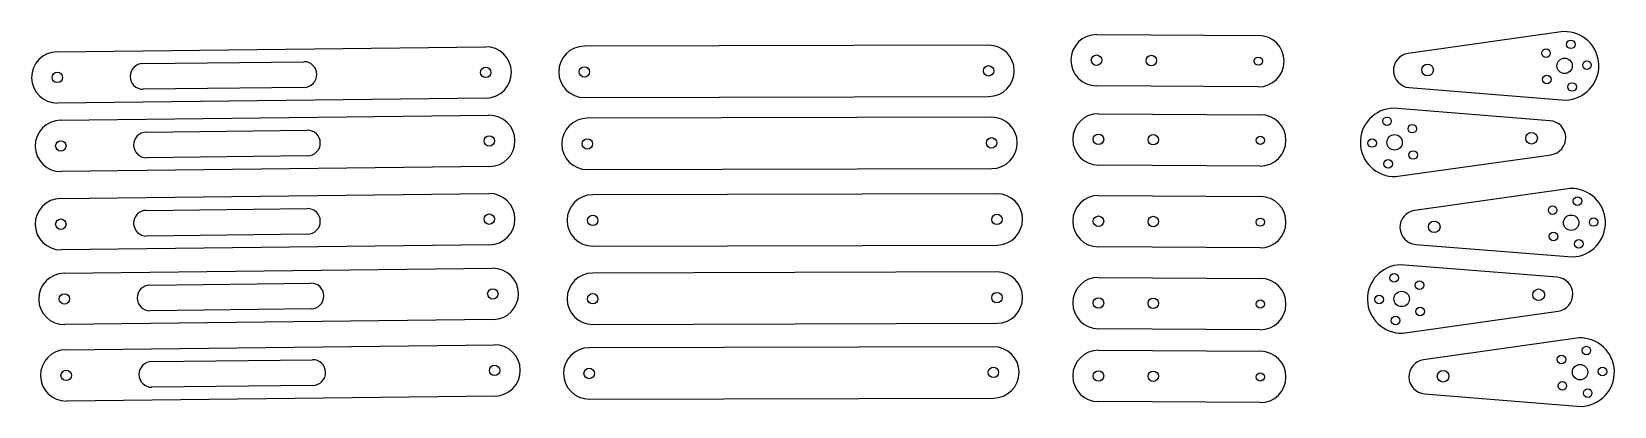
# Model space of a CAD drawing. Header units: millimetres. Extents: x 1 to 496, y 0 to 792.
# Drawn here: x 33.6 to 495.6, y 682.5 to 792 of the extents above; entities outside this region: 2.
import ezdxf

# ---------------------------------------------------------------- set-up
doc = ezdxf.new("R2010")
doc.units = ezdxf.units.MM
doc.styles.add('SLDTEXTSTYLE0', font='TXT', dxfattribs={"width": 0.7})

msp = doc.modelspace()

# ---------------------------------------------------------------- linework, layer by layer
at = {"color": 7, "linetype": 'Continuous', "lineweight": 25}
for p, q in [((344.49, 791.15), (391.74, 790.86)), ((480.77, 791.99), (435.39, 785.59)), ((40.97, 786.12), (166.04, 787.59)), ((312.91, 788.04), (194.91, 787.73)), ((66.02, 782.66), (113.01, 783.21)), ((166.22, 772.59), (41.15, 771.12)), ((113.1, 775.71), (66.1, 775.16)), ((194.95, 772.73), (312.95, 773.04)), ((391.64, 775.86), (344.4, 776.15)), ((435.69, 775.66), (481.37, 772)), ((41.99, 766.11), (167.06, 767.58)), ((313.78, 767), (195.78, 766.69)), ((345.03, 768.03), (392.28, 767.74)), ((476.81, 765.98), (431.14, 769.64)), ((67.04, 762.66), (114.03, 763.21)), ((114.12, 755.71), (67.12, 755.16)), ((431.74, 749.65), (477.11, 756.05)), ((167.23, 752.58), (42.17, 751.11)), ((195.82, 751.69), (313.82, 752)), ((392.19, 752.74), (344.94, 753.03)), ((41.99, 743.25), (167.06, 744.71)), ((315.34, 744.65), (197.34, 744.35)), ((345.03, 744.13), (392.28, 743.84)), ((482.7, 746.18), (437.32, 739.78)), ((67.04, 739.79), (114.03, 740.34)), ((114.12, 732.84), (67.12, 732.29)), ((167.23, 729.72), (42.17, 728.25)), ((197.38, 729.35), (315.38, 729.66)), ((392.19, 728.84), (344.94, 729.13)), ((437.62, 729.85), (483.3, 726.19)), ((43.03, 721.42), (168.1, 722.89)), ((315.34, 721.79), (197.34, 721.48)), ((478.89, 720.25), (433.21, 723.91)), ((68.07, 717.96), (115.07, 718.52)), ((345.03, 720.22), (392.28, 719.93)), ((168.27, 707.89), (43.21, 706.42)), ((115.16, 711.02), (68.16, 710.46)), ((433.82, 703.92), (479.19, 710.31)), ((197.38, 706.48), (315.38, 706.79)), ((392.19, 704.93), (344.94, 705.22)), ((485.3, 702.53), (439.92, 696.13)), ((43.55, 699.07), (168.62, 700.54)), ((314.3, 699.96), (196.3, 699.65)), ((345.03, 698.91), (392.28, 698.62)), ((68.59, 695.62), (115.59, 696.17)), ((115.68, 688.67), (68.68, 688.12)), ((168.79, 685.54), (43.73, 684.08)), ((196.34, 684.65), (314.34, 684.96)), ((392.19, 683.62), (344.94, 683.91)), ((440.22, 686.19), (485.9, 682.53))]:
    msp.add_line(p, q, dxfattribs=at)
for centre, radius in [((475.65, 785.68), 1.25), ((482.9, 788.28), 1.25), ((166.13, 780.09), 1.52), ((194.93, 780.23), 1.53), ((312.93, 780.54), 1.52), ((344.44, 783.65), 1.53), ((360.44, 783.55), 1.53), ((391.69, 783.36), 1.2), ((441.08, 780.79), 1.7), ((481.07, 782), 2.25), ((487.61, 782.19), 1.25), ((41.06, 778.62), 1.52), ((475.89, 777.99), 1.25), ((483.28, 775.83), 1.25), ((429.23, 765.81), 1.25), ((436.62, 763.65), 1.25), ((471.42, 760.85), 1.7), ((42.08, 758.61), 1.53), ((167.15, 760.08), 1.52), ((195.8, 759.19), 1.52), ((313.8, 759.5), 1.53), ((344.99, 760.53), 1.53), ((360.99, 760.43), 1.52), ((392.24, 760.24), 1.2), ((424.89, 759.45), 1.25), ((431.44, 759.65), 2.25), ((429.6, 753.36), 1.25), ((436.85, 755.96), 1.25), ((477.59, 739.87), 1.25), ((484.84, 742.47), 1.25), ((42.08, 735.75), 1.53), ((167.15, 737.21), 1.52), ((197.36, 736.85), 1.53), ((315.36, 737.16), 1.52), ((344.99, 736.63), 1.53), ((360.99, 736.53), 1.53), ((392.24, 736.34), 1.2), ((443.02, 734.98), 1.7), ((483, 736.18), 2.25), ((489.55, 736.38), 1.25), ((477.82, 732.18), 1.25), ((485.21, 730.02), 1.25), ((431.3, 720.08), 1.25), ((168.19, 715.39), 1.52), ((433.51, 713.91), 2.25), ((438.7, 717.92), 1.25), ((473.5, 715.12), 1.7), ((43.12, 713.92), 1.52), ((197.36, 713.98), 1.53), ((315.36, 714.29), 1.53), ((344.99, 712.72), 1.53), ((360.99, 712.62), 1.53), ((392.24, 712.43), 1.2), ((426.97, 713.72), 1.25), ((431.68, 707.63), 1.25), ((438.93, 710.22), 1.25), ((487.43, 698.82), 1.25), ((43.64, 691.58), 1.53), ((168.7, 693.04), 1.52), ((196.32, 692.15), 1.53), ((314.32, 692.46), 1.52), ((480.19, 696.22), 1.25), ((485.6, 692.53), 2.25), ((492.14, 692.73), 1.25), ((344.99, 691.41), 1.53), ((360.99, 691.32), 1.52), ((392.24, 691.12), 1.2), ((445.62, 691.33), 1.7), ((480.42, 688.52), 1.25), ((487.81, 686.36), 1.25)]:
    msp.add_circle(centre, radius, dxfattribs=at)
for centre, radius, start, end in [((344.44, 783.65), 7.5, 89.6501, 269.6501), ((391.69, 783.36), 7.5, 269.6501, 89.6501), ((481.07, 782), 10, 271.7218, 91.7218), ((41.06, 778.62), 7.5, 90.6717, 270.6717), ((166.13, 780.09), 7.5, 270.6717, 90.6717), ((194.93, 780.23), 7.5, 90.1495, 270.1495), ((312.93, 780.54), 7.5, 270.1495, 90.1495), ((436.09, 780.64), 5, 98.0238, 265.4199), ((66.06, 778.91), 3.75, 90.6717, 270.6717), ((113.06, 779.46), 3.75, 270.6717, 90.6717), ((167.15, 760.08), 7.5, 270.6717, 90.6717), ((313.8, 759.5), 7.5, 270.1495, 90.1495), ((344.99, 760.53), 7.5, 89.6501, 269.6501), ((392.24, 760.24), 7.5, 269.6501, 89.6501), ((431.44, 759.65), 10, 91.7218, 271.7218), ((42.08, 758.61), 7.5, 90.6717, 270.6717), ((67.08, 758.91), 3.75, 90.6717, 270.6717), ((114.08, 759.46), 3.75, 270.6717, 90.6717), ((195.8, 759.19), 7.5, 90.1495, 270.1495), ((476.42, 761), 5, 278.0238, 85.4199), ((167.15, 737.21), 7.5, 270.6717, 90.6717), ((197.36, 736.85), 7.5, 90.1495, 270.1495), ((315.36, 737.16), 7.5, 270.1495, 90.1495), ((344.99, 736.63), 7.5, 89.6501, 269.6501), ((483, 736.18), 10, 271.7218, 91.7218), ((42.08, 735.75), 7.5, 90.6717, 270.6717), ((67.08, 736.04), 3.75, 90.6717, 270.6717), ((114.08, 736.59), 3.75, 270.6717, 90.6717), ((392.24, 736.34), 7.5, 269.6501, 89.6501), ((438.02, 734.83), 5, 98.0238, 265.4199), ((43.12, 713.92), 7.5, 90.6717, 270.6717), ((168.19, 715.39), 7.5, 270.6717, 90.6717), ((197.36, 713.98), 7.5, 90.1495, 270.1495), ((315.36, 714.29), 7.5, 270.1495, 90.1495), ((433.51, 713.91), 10, 91.7218, 271.7218), ((68.12, 714.21), 3.75, 90.6717, 270.6717), ((115.12, 714.77), 3.75, 270.6717, 90.6717), ((344.99, 712.72), 7.5, 89.6501, 269.6501), ((392.24, 712.43), 7.5, 269.6501, 89.6501), ((478.49, 715.27), 5, 278.0238, 85.4199), ((485.6, 692.53), 10, 271.7218, 91.7218), ((43.64, 691.58), 7.5, 90.6717, 270.6717), ((168.7, 693.04), 7.5, 270.6717, 90.6717), ((196.32, 692.15), 7.5, 90.1495, 270.1495), ((314.32, 692.46), 7.5, 270.1495, 90.1495), ((344.99, 691.41), 7.5, 89.6501, 269.6501), ((392.24, 691.12), 7.5, 269.6501, 89.6501), ((68.64, 691.87), 3.75, 90.6717, 270.6717), ((115.63, 692.42), 3.75, 270.6717, 90.6717), ((440.62, 691.18), 5, 98.0238, 265.4199)]:
    msp.add_arc(centre, radius, start, end, dxfattribs=at)

# ---------------------------------------------------------------- texts
at = {"color": 7, "linetype": 'Continuous', "char_height": 14.5493, "attachment_point": 1, "style": 'SLDTEXTSTYLE0'}
for s, insert in [('SOLIDWORKS Educational Product.', (0, 40.58)), ('For Instructional Use Only.', (0, 18.76))]:
    msp.add_mtext(s, dxfattribs=dict(at, insert=insert))

doc.saveas('drawing.dxf')
